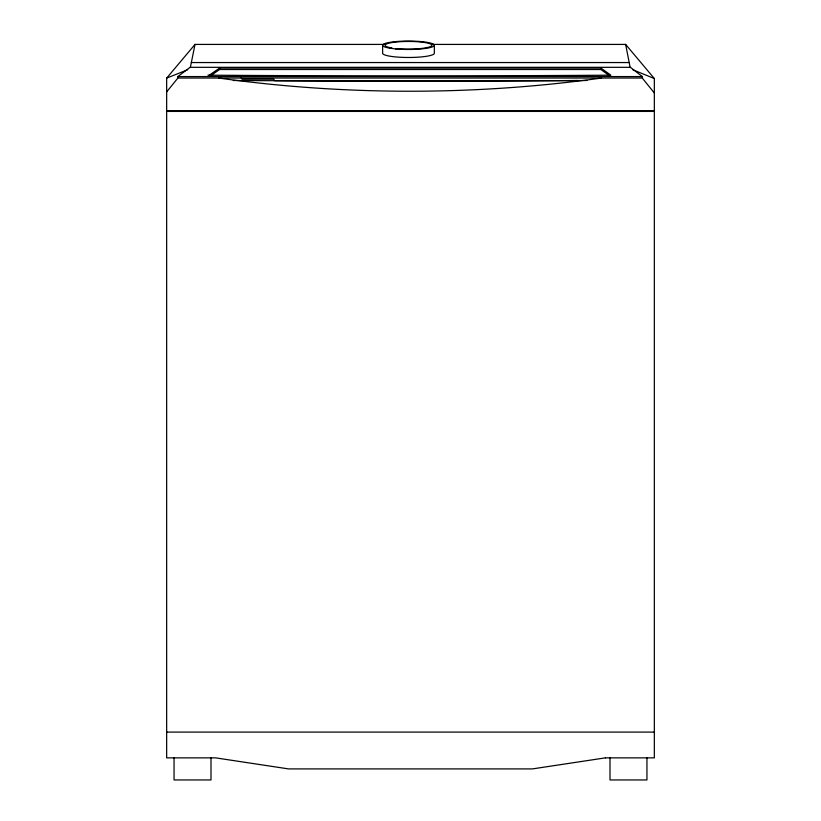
<?xml version="1.0" encoding="UTF-8"?>
<svg xmlns="http://www.w3.org/2000/svg" width="821" height="821" viewBox="0 0 821 821"><rect width="100%" height="100%" fill="white"/><g stroke="black" fill="none" stroke-linecap="round" stroke-linejoin="round"><path stroke-width="1.23" d="M190.328 67.538L195.008 44.416L384.69 44.416M654.337 92.958L642.556 78.416L642.309 76.569L630.415 67.322L190.082 67.322L177.829 76.569L177.582 78.416L166.663 91.89M432.113 44.416L625.633 44.416L654.337 78.539L654.337 110.681L166.663 110.681L166.663 78.118L195.008 44.416M209.324 75.183L219.607 68.03L600.849 68.03L610.845 75.183L578.087 75.388A767.091 19.365 0 0 1 242.082 75.388L207.918 75.173M210.35 75.943L219.607 69.498L600.849 69.498L609.849 75.943M166.663 78.118L187.742 69.723M395.548 48.921L396.779 48.572A23.399 3.818 0 0 0 431.795 45.607A23.399 3.818 0 0 0 400.484 41.686A23.399 3.818 0 0 0 391.935 47.967L390.191 48.254A25.862 4.218 0 0 1 399.642 41.307A25.862 4.218 0 0 1 434.247 45.637A25.862 4.218 0 0 1 395.548 48.921L390.191 48.254M601.557 78.036C474.702 95.626 345.405 95.626 218.54 78.036M576.691 80.54L586.902 80.489M191.344 62.55L629.194 62.55M177.829 76.569L642.309 76.569M177.829 78.036L642.309 78.036M166.663 732.096L654.337 732.096M233.256 80.489L242.072 80.54A767.091 19.365 0 0 0 578.076 80.54M632.693 69.713L654.337 78.539M241.21 77.636L242.072 79.216L273.804 79.216L274.635 80.704L307.249 80.838A767.276 19.376 0 0 0 576.691 80.54M625.633 44.416L630.169 67.538M646.948 757.865L646.948 779.95L610.003 779.95L610.003 757.865M600.849 68.03L600.849 69.498M434.34 45.268L434.34 53.262A25.862 4.218 0 0 1 408.478 57.48A25.862 4.218 0 0 1 382.617 53.262L382.617 45.268M219.607 68.03L219.607 69.498M210.997 757.865L210.997 779.95L174.052 779.95L174.052 757.865M605.385 757.865L532.418 768.908L288.582 768.908L215.615 757.865L166.663 757.865L166.663 111.42L654.337 111.42L654.337 757.865L605.385 757.865"/></g></svg>
